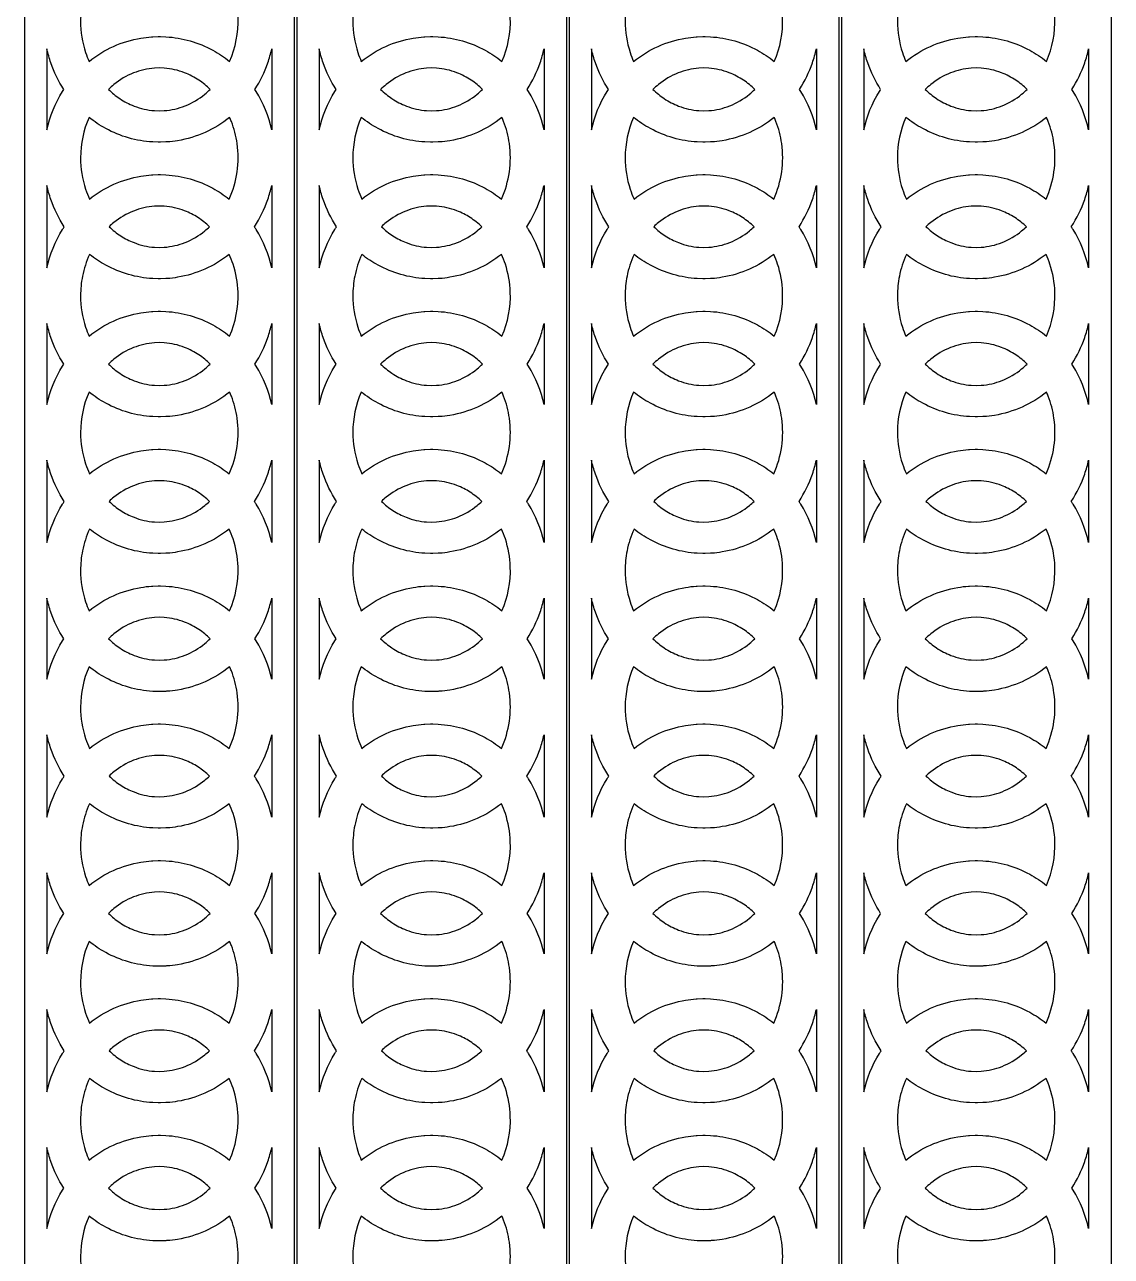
# Model space of a CAD drawing. Header units: millimetres. Extents: x -55 to 943, y -998 to 998.
# Drawn here: x -55 to 388, y 8 to 511 of the extents above; entities that cross this region are included whole.
import ezdxf

# ---------------------------------------------------------------- set-up
doc = ezdxf.new("R2010")
doc.units = ezdxf.units.MM
doc.layers.add('Default', color=70, linetype='Continuous')

msp = doc.modelspace()

# ---------------------------------------------------------------- linework, layer by layer
at = {"layer": 'Default'}
for points in [[(-55, -998), (55, -998), (55, 998), (-55, 998)], [(56, -998), (166, -998), (166, 998), (56, 998)], [(167, -998), (277, -998), (277, 998), (167, 998)], [(278, -998), (388, -998), (388, 998), (278, 998)]]:
    msp.add_lwpolyline(points, close=True, dxfattribs=at)
for points in [[(-32.2, 511.96, 0.079612), (-30.15, 499.12, 0.025236), (-28.76, 495.53, -0.128975), (-7.57, 505.04, -0.023724), (-3.27, 505.54, -0.008807), (-2.8, 505.57), (-0.57, 505.65, -0.017464), (0.37, 505.65), (2.61, 505.57, -0.11051), (21.72, 500.09, -0.045302), (28.57, 495.53, 0.112754), (31.98, 513.42, 0.070896), (29.96, 524.82, 0.028206), (28.38, 528.84, -0.127606), (7.37, 519.48, -0.023724), (3.08, 518.98, -0.008807), (2.61, 518.95), (0.37, 518.87, -0.017464), (-0.57, 518.87), (-2.8, 518.95, -0.11051), (-21.92, 524.44, -0.043797), (-28.57, 528.84, 0.05779), (-31.43, 519.95, 0.047676)], [(78.8, 511.96, 0.079612), (80.85, 499.12, 0.025236), (82.24, 495.53, -0.128975), (103.43, 505.04, -0.023724), (107.73, 505.54, -0.008807), (108.2, 505.57), (110.43, 505.65, -0.017464), (111.37, 505.65), (113.61, 505.57, -0.11051), (132.72, 500.09, -0.045302), (139.57, 495.53, 0.112754), (142.98, 513.42, 0.070896), (140.96, 524.82, 0.028206), (139.38, 528.84, -0.127606), (118.37, 519.48, -0.023724), (114.08, 518.98, -0.008807), (113.61, 518.95), (111.37, 518.87, -0.017464), (110.43, 518.87), (108.2, 518.95, -0.11051), (89.08, 524.44, -0.043797), (82.43, 528.84, 0.05779), (79.57, 519.95, 0.047676)], [(189.8, 511.96, 0.079612), (191.85, 499.12, 0.025236), (193.24, 495.53, -0.128975), (214.43, 505.04, -0.023724), (218.73, 505.54, -0.008807), (219.2, 505.57), (221.43, 505.65, -0.017464), (222.37, 505.65), (224.61, 505.57, -0.11051), (243.72, 500.09, -0.045302), (250.57, 495.53, 0.112754), (253.98, 513.42, 0.070896), (251.96, 524.82, 0.028206), (250.38, 528.84, -0.127606), (229.37, 519.48, -0.023724), (225.08, 518.98, -0.008807), (224.61, 518.95), (222.37, 518.87, -0.017464), (221.43, 518.87), (219.2, 518.95, -0.11051), (200.08, 524.44, -0.043797), (193.43, 528.84, 0.05779), (190.57, 519.95, 0.047676)], [(300.8, 511.96, 0.079612), (302.85, 499.12, 0.025236), (304.24, 495.53, -0.128975), (325.43, 505.04, -0.023724), (329.73, 505.54, -0.008807), (330.2, 505.57), (332.43, 505.65, -0.017464), (333.37, 505.65), (335.61, 505.57, -0.11051), (354.72, 500.09, -0.045302), (361.57, 495.53, 0.112754), (364.98, 513.42, 0.070896), (362.96, 524.82, 0.028206), (361.38, 528.84, -0.127606), (340.37, 519.48, -0.023724), (336.08, 518.98, -0.008807), (335.61, 518.95), (333.37, 518.87, -0.017464), (332.43, 518.87), (330.2, 518.95, -0.11051), (311.08, 524.44, -0.043797), (304.43, 528.84, 0.05779), (301.57, 519.95, 0.047676)], [(-39.05, 484.12, -0.059874), (-44.31, 494.9, -0.028181), (-45.93, 500.63), (-45.93, 467.61, -0.084306), (-39.57, 483.29, -0.00514)], [(38.86, 484.12, 0.059874), (44.12, 494.9, 0.028181), (45.74, 500.63), (45.74, 467.61, 0.084306), (39.38, 483.29, 0.00514)], [(71.95, 484.12, -0.059874), (66.69, 494.9, -0.028181), (65.07, 500.63), (65.07, 467.61, -0.084306), (71.43, 483.29, -0.00514)], [(149.86, 484.12, 0.059874), (155.12, 494.9, 0.028181), (156.74, 500.63), (156.74, 467.61, 0.084306), (150.38, 483.29, 0.00514)], [(182.95, 484.12, -0.059874), (177.69, 494.9, -0.028181), (176.07, 500.63), (176.07, 467.61, -0.084306), (182.43, 483.29, -0.00514)], [(260.86, 484.12, 0.059874), (266.12, 494.9, 0.028181), (267.74, 500.63), (267.74, 467.61, 0.084306), (261.38, 483.29, 0.00514)], [(293.95, 484.12, -0.059874), (288.69, 494.9, -0.028181), (287.07, 500.63), (287.07, 467.61, -0.084306), (293.43, 483.29, -0.00514)], [(371.86, 484.12, 0.059874), (377.12, 494.9, 0.028181), (378.74, 500.63), (378.74, 467.61, 0.084306), (372.38, 483.29, 0.00514)], [(18.43, 482.13, 0.021942), (20.68, 484.12, 0.046204), (16.05, 487.86, 0.05459), (10.19, 490.91, 0.074917), (1.92, 492.78), (-0.1, 492.85), (-2.12, 492.78, 0.076189), (-10.62, 490.82, 0.075402), (-18.62, 486.11, 0.021942), (-20.87, 484.12, 0.046204), (-16.25, 480.38, 0.05459), (-10.39, 477.33, 0.074917), (-2.12, 475.46), (-0.1, 475.39), (1.92, 475.46, 0.076189), (10.43, 477.42, 0.075402)], [(129.43, 482.13, 0.021942), (131.68, 484.12, 0.046204), (127.05, 487.86, 0.05459), (121.19, 490.91, 0.074917), (112.92, 492.78), (110.9, 492.85), (108.88, 492.78, 0.076189), (100.38, 490.82, 0.075402), (92.38, 486.11, 0.021942), (90.13, 484.12, 0.046204), (94.75, 480.38, 0.05459), (100.61, 477.33, 0.074917), (108.88, 475.46), (110.9, 475.39), (112.92, 475.46, 0.076189), (121.43, 477.42, 0.075402)], [(240.43, 482.13, 0.021942), (242.68, 484.12, 0.046204), (238.05, 487.86, 0.05459), (232.19, 490.91, 0.074917), (223.92, 492.78), (221.9, 492.85), (219.88, 492.78, 0.076189), (211.38, 490.82, 0.075402), (203.38, 486.11, 0.021942), (201.13, 484.12, 0.046204), (205.75, 480.38, 0.05459), (211.61, 477.33, 0.074917), (219.88, 475.46), (221.9, 475.39), (223.92, 475.46, 0.076189), (232.43, 477.42, 0.075402)], [(351.43, 482.13, 0.021942), (353.68, 484.12, 0.046204), (349.05, 487.86, 0.05459), (343.19, 490.91, 0.074917), (334.92, 492.78), (332.9, 492.85), (330.88, 492.78, 0.076189), (322.38, 490.82, 0.075402), (314.38, 486.11, 0.021942), (312.13, 484.12, 0.046204), (316.75, 480.38, 0.05459), (322.61, 477.33, 0.074917), (330.88, 475.46), (332.9, 475.39), (334.92, 475.46, 0.076189), (343.43, 477.42, 0.075402)], [(-32.2, 456.26, 0.079683), (-30.15, 443.42, 0.028206), (-28.57, 439.4, -0.127608), (-7.57, 448.75, -0.023722), (-3.27, 449.26, -0.008807), (-2.8, 449.28), (-0.57, 449.36, -0.017464), (0.37, 449.36), (2.61, 449.28, -0.11051), (21.72, 443.8, -0.043797), (28.38, 439.4, 0.142127), (31.61, 462.02, 0.058815), (29.26, 471.07, 0.011589), (28.57, 472.71, -0.128976), (7.37, 463.2, -0.023722), (3.08, 462.69, -0.008807), (2.61, 462.67), (0.37, 462.59, -0.017464), (-0.57, 462.59), (-2.8, 462.67, -0.11051), (-21.92, 468.15, -0.045302), (-28.76, 472.71, 0.10459), (-32.2, 456.27, 0.000069)], [(78.8, 456.26, 0.079683), (80.85, 443.42, 0.028206), (82.43, 439.4, -0.127608), (103.43, 448.75, -0.023722), (107.73, 449.26, -0.008807), (108.2, 449.28), (110.43, 449.36, -0.017464), (111.37, 449.36), (113.61, 449.28, -0.11051), (132.72, 443.8, -0.043797), (139.38, 439.4, 0.142127), (142.61, 462.02, 0.058815), (140.26, 471.07, 0.011589), (139.57, 472.71, -0.128976), (118.37, 463.2, -0.023722), (114.08, 462.69, -0.008807), (113.61, 462.67), (111.37, 462.59, -0.017464), (110.43, 462.59), (108.2, 462.67, -0.11051), (89.08, 468.15, -0.045302), (82.24, 472.71, 0.10459), (78.8, 456.27, 0.000069)], [(189.8, 456.26, 0.079683), (191.85, 443.42, 0.028206), (193.43, 439.4, -0.127608), (214.43, 448.75, -0.023722), (218.73, 449.26, -0.008807), (219.2, 449.28), (221.43, 449.36, -0.017464), (222.37, 449.36), (224.61, 449.28, -0.11051), (243.72, 443.8, -0.043797), (250.38, 439.4, 0.142127), (253.61, 462.02, 0.058815), (251.26, 471.07, 0.011589), (250.57, 472.71, -0.128976), (229.37, 463.2, -0.023722), (225.08, 462.69, -0.008807), (224.61, 462.67), (222.37, 462.59, -0.017464), (221.43, 462.59), (219.2, 462.67, -0.11051), (200.08, 468.15, -0.045302), (193.24, 472.71, 0.10459), (189.8, 456.27, 0.000069)], [(300.8, 456.26, 0.079683), (302.85, 443.42, 0.028206), (304.43, 439.4, -0.127608), (325.43, 448.75, -0.023722), (329.73, 449.26, -0.008807), (330.2, 449.28), (332.43, 449.36, -0.017464), (333.37, 449.36), (335.61, 449.28, -0.11051), (354.72, 443.8, -0.043797), (361.38, 439.4, 0.142127), (364.61, 462.02, 0.058815), (362.26, 471.07, 0.011589), (361.57, 472.71, -0.128976), (340.37, 463.2, -0.023722), (336.08, 462.69, -0.008807), (335.61, 462.67), (333.37, 462.59, -0.017464), (332.43, 462.59), (330.2, 462.67, -0.11051), (311.08, 468.15, -0.045302), (304.24, 472.71, 0.10459), (300.8, 456.27, 0.000069)], [(-38.86, 428.12, -0.062037), (-44.33, 439.27, -0.027789), (-45.93, 444.92), (-45.93, 411.33, -0.084392), (-39.57, 427.02, -0.006852)], [(38.67, 428.12, 0.062037), (44.14, 439.27, 0.027789), (45.74, 444.92), (45.74, 411.33, 0.084392), (39.37, 427.02, 0.006852)], [(72.14, 428.12, -0.062037), (66.67, 439.27, -0.027789), (65.07, 444.92), (65.07, 411.33, -0.084392), (71.43, 427.02, -0.006852)], [(149.67, 428.12, 0.062037), (155.14, 439.27, 0.027789), (156.74, 444.92), (156.74, 411.33, 0.084392), (150.37, 427.02, 0.006852)], [(183.14, 428.12, -0.062037), (177.67, 439.27, -0.027789), (176.07, 444.92), (176.07, 411.33, -0.084392), (182.43, 427.02, -0.006852)], [(260.67, 428.12, 0.062037), (266.14, 439.27, 0.027789), (267.74, 444.92), (267.74, 411.33, 0.084392), (261.37, 427.02, 0.006852)], [(294.14, 428.12, -0.062037), (288.67, 439.27, -0.027789), (287.07, 444.92), (287.07, 411.33, -0.084392), (293.43, 427.02, -0.006852)], [(371.67, 428.12, 0.062037), (377.14, 439.27, 0.027789), (378.74, 444.92), (378.74, 411.33, 0.084392), (372.37, 427.02, 0.006852)], [(18.43, 426.42, 0.018833), (20.38, 428.12, 0.047178), (15.65, 431.84, 0.050474), (10.22, 434.62, 0.07513), (1.92, 436.49), (-0.1, 436.56), (-2.12, 436.49, 0.076136), (-10.61, 434.53, 0.075458), (-18.62, 429.82, 0.018833), (-20.57, 428.12, 0.047178), (-15.84, 424.41, 0.050474), (-10.41, 421.63, 0.07513), (-2.12, 419.75), (-0.1, 419.68), (1.92, 419.75, 0.076136), (10.42, 421.71, 0.075458)], [(129.43, 426.42, 0.018833), (131.38, 428.12, 0.047178), (126.65, 431.84, 0.050474), (121.22, 434.62, 0.07513), (112.92, 436.49), (110.9, 436.56), (108.88, 436.49, 0.076136), (100.39, 434.53, 0.075458), (92.38, 429.82, 0.018833), (90.43, 428.12, 0.047178), (95.16, 424.41, 0.050474), (100.59, 421.63, 0.07513), (108.88, 419.75), (110.9, 419.68), (112.92, 419.75, 0.076136), (121.42, 421.71, 0.075458)], [(240.43, 426.42, 0.018833), (242.38, 428.12, 0.047178), (237.65, 431.84, 0.050474), (232.22, 434.62, 0.07513), (223.92, 436.49), (221.9, 436.56), (219.88, 436.49, 0.076136), (211.39, 434.53, 0.075458), (203.38, 429.82, 0.018833), (201.43, 428.12, 0.047178), (206.16, 424.41, 0.050474), (211.59, 421.63, 0.07513), (219.88, 419.75), (221.9, 419.68), (223.92, 419.75, 0.076136), (232.42, 421.71, 0.075458)], [(351.43, 426.42, 0.018833), (353.38, 428.12, 0.047178), (348.65, 431.84, 0.050474), (343.22, 434.62, 0.07513), (334.92, 436.49), (332.9, 436.56), (330.88, 436.49, 0.076136), (322.39, 434.53, 0.075458), (314.38, 429.82, 0.018833), (312.43, 428.12, 0.047178), (317.16, 424.41, 0.050474), (322.59, 421.63, 0.07513), (330.88, 419.75), (332.9, 419.68), (334.92, 419.75, 0.076136), (343.42, 421.71, 0.075458)], [(-32.2, 399.98, 0.079612), (-30.15, 387.13, 0.025236), (-28.76, 383.54, -0.128975), (-7.57, 393.05, -0.023724), (-3.27, 393.55, -0.008807), (-2.8, 393.58), (-0.57, 393.66, -0.017464), (0.37, 393.66), (2.61, 393.58, -0.11051), (21.72, 388.1, -0.045302), (28.57, 383.54, 0.112754), (31.98, 401.44, 0.070896), (29.96, 412.83, 0.028206), (28.38, 416.85, -0.127606), (7.37, 407.5, -0.023724), (3.08, 406.99, -0.008807), (2.61, 406.96), (0.37, 406.89, -0.017464), (-0.57, 406.89), (-2.8, 406.96, -0.11051), (-21.92, 412.45, -0.043797), (-28.57, 416.85, 0.05779), (-31.43, 407.96, 0.047676)], [(78.8, 399.98, 0.079612), (80.85, 387.13, 0.025236), (82.24, 383.54, -0.128975), (103.43, 393.05, -0.023724), (107.73, 393.55, -0.008807), (108.2, 393.58), (110.43, 393.66, -0.017464), (111.37, 393.66), (113.61, 393.58, -0.11051), (132.72, 388.1, -0.045302), (139.57, 383.54, 0.112754), (142.98, 401.44, 0.070896), (140.96, 412.83, 0.028206), (139.38, 416.85, -0.127606), (118.37, 407.5, -0.023724), (114.08, 406.99, -0.008807), (113.61, 406.96), (111.37, 406.89, -0.017464), (110.43, 406.89), (108.2, 406.96, -0.11051), (89.08, 412.45, -0.043797), (82.43, 416.85, 0.05779), (79.57, 407.96, 0.047676)], [(189.8, 399.98, 0.079612), (191.85, 387.13, 0.025236), (193.24, 383.54, -0.128975), (214.43, 393.05, -0.023724), (218.73, 393.55, -0.008807), (219.2, 393.58), (221.43, 393.66, -0.017464), (222.37, 393.66), (224.61, 393.58, -0.11051), (243.72, 388.1, -0.045302), (250.57, 383.54, 0.112754), (253.98, 401.44, 0.070896), (251.96, 412.83, 0.028206), (250.38, 416.85, -0.127606), (229.37, 407.5, -0.023724), (225.08, 406.99, -0.008807), (224.61, 406.96), (222.37, 406.89, -0.017464), (221.43, 406.89), (219.2, 406.96, -0.11051), (200.08, 412.45, -0.043797), (193.43, 416.85, 0.05779), (190.57, 407.96, 0.047676)], [(300.8, 399.98, 0.079612), (302.85, 387.13, 0.025236), (304.24, 383.54, -0.128975), (325.43, 393.05, -0.023724), (329.73, 393.55, -0.008807), (330.2, 393.58), (332.43, 393.66, -0.017464), (333.37, 393.66), (335.61, 393.58, -0.11051), (354.72, 388.1, -0.045302), (361.57, 383.54, 0.112754), (364.98, 401.44, 0.070896), (362.96, 412.83, 0.028206), (361.38, 416.85, -0.127606), (340.37, 407.5, -0.023724), (336.08, 406.99, -0.008807), (335.61, 406.96), (333.37, 406.89, -0.017464), (332.43, 406.89), (330.2, 406.96, -0.11051), (311.08, 412.45, -0.043797), (304.43, 416.85, 0.05779), (301.57, 407.96, 0.047676)], [(-39.05, 372.13, -0.059874), (-44.31, 382.91, -0.028181), (-45.93, 388.64), (-45.93, 355.62, -0.084306), (-39.57, 371.3, -0.00514)], [(38.86, 372.13, 0.059874), (44.12, 382.91, 0.028181), (45.74, 388.64), (45.74, 355.62, 0.084306), (39.38, 371.3, 0.00514)], [(71.95, 372.13, -0.059874), (66.69, 382.91, -0.028181), (65.07, 388.64), (65.07, 355.62, -0.084306), (71.43, 371.3, -0.00514)], [(149.86, 372.13, 0.059874), (155.12, 382.91, 0.028181), (156.74, 388.64), (156.74, 355.62, 0.084306), (150.38, 371.3, 0.00514)], [(182.95, 372.13, -0.059874), (177.69, 382.91, -0.028181), (176.07, 388.64), (176.07, 355.62, -0.084306), (182.43, 371.3, -0.00514)], [(260.86, 372.13, 0.059874), (266.12, 382.91, 0.028181), (267.74, 388.64), (267.74, 355.62, 0.084306), (261.38, 371.3, 0.00514)], [(293.95, 372.13, -0.059874), (288.69, 382.91, -0.028181), (287.07, 388.64), (287.07, 355.62, -0.084306), (293.43, 371.3, -0.00514)], [(371.86, 372.13, 0.059874), (377.12, 382.91, 0.028181), (378.74, 388.64), (378.74, 355.62, 0.084306), (372.38, 371.3, 0.00514)], [(18.43, 370.14, 0.021942), (20.68, 372.13, 0.046204), (16.05, 375.87, 0.05459), (10.19, 378.92, 0.074917), (1.92, 380.79), (-0.1, 380.86), (-2.12, 380.79, 0.076189), (-10.62, 378.83, 0.075402), (-18.62, 374.12, 0.021942), (-20.87, 372.13, 0.046204), (-16.25, 368.39, 0.05459), (-10.39, 365.34, 0.074917), (-2.12, 363.47), (-0.1, 363.4), (1.92, 363.47, 0.076189), (10.43, 365.43, 0.075402)], [(129.43, 370.14, 0.021942), (131.68, 372.13, 0.046204), (127.05, 375.87, 0.05459), (121.19, 378.92, 0.074917), (112.92, 380.79), (110.9, 380.86), (108.88, 380.79, 0.076189), (100.38, 378.83, 0.075402), (92.38, 374.12, 0.021942), (90.13, 372.13, 0.046204), (94.75, 368.39, 0.05459), (100.61, 365.34, 0.074917), (108.88, 363.47), (110.9, 363.4), (112.92, 363.47, 0.076189), (121.43, 365.43, 0.075402)], [(240.43, 370.14, 0.021942), (242.68, 372.13, 0.046204), (238.05, 375.87, 0.05459), (232.19, 378.92, 0.074917), (223.92, 380.79), (221.9, 380.86), (219.88, 380.79, 0.076189), (211.38, 378.83, 0.075402), (203.38, 374.12, 0.021942), (201.13, 372.13, 0.046204), (205.75, 368.39, 0.05459), (211.61, 365.34, 0.074917), (219.88, 363.47), (221.9, 363.4), (223.92, 363.47, 0.076189), (232.43, 365.43, 0.075402)], [(351.43, 370.14, 0.021942), (353.68, 372.13, 0.046204), (349.05, 375.87, 0.05459), (343.19, 378.92, 0.074917), (334.92, 380.79), (332.9, 380.86), (330.88, 380.79, 0.076189), (322.38, 378.83, 0.075402), (314.38, 374.12, 0.021942), (312.13, 372.13, 0.046204), (316.75, 368.39, 0.05459), (322.61, 365.34, 0.074917), (330.88, 363.47), (332.9, 363.4), (334.92, 363.47, 0.076189), (343.43, 365.43, 0.075402)], [(-32.2, 344.27, 0.079683), (-30.15, 331.43, 0.028206), (-28.57, 327.41, -0.127608), (-7.57, 336.76, -0.023722), (-3.27, 337.27, -0.008807), (-2.8, 337.29), (-0.57, 337.37, -0.017464), (0.37, 337.37), (2.61, 337.29, -0.11051), (21.72, 331.81, -0.043797), (28.38, 327.41, 0.142127), (31.61, 350.03, 0.058815), (29.26, 359.08, 0.011589), (28.57, 360.72, -0.128976), (7.37, 351.21, -0.023722), (3.08, 350.7, -0.008807), (2.61, 350.68), (0.37, 350.6, -0.017464), (-0.57, 350.6), (-2.8, 350.68, -0.11051), (-21.92, 356.16, -0.045302), (-28.76, 360.72, 0.10459), (-32.2, 344.28, 0.000069)], [(78.8, 344.27, 0.079683), (80.85, 331.43, 0.028206), (82.43, 327.41, -0.127608), (103.43, 336.76, -0.023722), (107.73, 337.27, -0.008807), (108.2, 337.29), (110.43, 337.37, -0.017464), (111.37, 337.37), (113.61, 337.29, -0.11051), (132.72, 331.81, -0.043797), (139.38, 327.41, 0.142127), (142.61, 350.03, 0.058815), (140.26, 359.08, 0.011589), (139.57, 360.72, -0.128976), (118.37, 351.21, -0.023722), (114.08, 350.7, -0.008807), (113.61, 350.68), (111.37, 350.6, -0.017464), (110.43, 350.6), (108.2, 350.68, -0.11051), (89.08, 356.16, -0.045302), (82.24, 360.72, 0.10459), (78.8, 344.28, 0.000069)], [(189.8, 344.27, 0.079683), (191.85, 331.43, 0.028206), (193.43, 327.41, -0.127608), (214.43, 336.76, -0.023722), (218.73, 337.27, -0.008807), (219.2, 337.29), (221.43, 337.37, -0.017464), (222.37, 337.37), (224.61, 337.29, -0.11051), (243.72, 331.81, -0.043797), (250.38, 327.41, 0.142127), (253.61, 350.03, 0.058815), (251.26, 359.08, 0.011589), (250.57, 360.72, -0.128976), (229.37, 351.21, -0.023722), (225.08, 350.7, -0.008807), (224.61, 350.68), (222.37, 350.6, -0.017464), (221.43, 350.6), (219.2, 350.68, -0.11051), (200.08, 356.16, -0.045302), (193.24, 360.72, 0.10459), (189.8, 344.28, 0.000069)], [(300.8, 344.27, 0.079683), (302.85, 331.43, 0.028206), (304.43, 327.41, -0.127608), (325.43, 336.76, -0.023722), (329.73, 337.27, -0.008807), (330.2, 337.29), (332.43, 337.37, -0.017464), (333.37, 337.37), (335.61, 337.29, -0.11051), (354.72, 331.81, -0.043797), (361.38, 327.41, 0.142127), (364.61, 350.03, 0.058815), (362.26, 359.08, 0.011589), (361.57, 360.72, -0.128976), (340.37, 351.21, -0.023722), (336.08, 350.7, -0.008807), (335.61, 350.68), (333.37, 350.6, -0.017464), (332.43, 350.6), (330.2, 350.68, -0.11051), (311.08, 356.16, -0.045302), (304.24, 360.72, 0.10459), (300.8, 344.28, 0.000069)], [(-38.86, 316.13, -0.062037), (-44.33, 327.29, -0.027789), (-45.93, 332.93), (-45.93, 299.34, -0.084392), (-39.57, 315.03, -0.006852)], [(38.67, 316.13, 0.062037), (44.14, 327.29, 0.027789), (45.74, 332.93), (45.74, 299.34, 0.084392), (39.37, 315.03, 0.006852)], [(72.14, 316.13, -0.062037), (66.67, 327.29, -0.027789), (65.07, 332.93), (65.07, 299.34, -0.084392), (71.43, 315.03, -0.006852)], [(149.67, 316.13, 0.062037), (155.14, 327.29, 0.027789), (156.74, 332.93), (156.74, 299.34, 0.084392), (150.37, 315.03, 0.006852)], [(183.14, 316.13, -0.062037), (177.67, 327.29, -0.027789), (176.07, 332.93), (176.07, 299.34, -0.084392), (182.43, 315.03, -0.006852)], [(260.67, 316.13, 0.062037), (266.14, 327.29, 0.027789), (267.74, 332.93), (267.74, 299.34, 0.084392), (261.37, 315.03, 0.006852)], [(294.14, 316.13, -0.062037), (288.67, 327.29, -0.027789), (287.07, 332.93), (287.07, 299.34, -0.084392), (293.43, 315.03, -0.006852)], [(371.67, 316.13, 0.062037), (377.14, 327.29, 0.027789), (378.74, 332.93), (378.74, 299.34, 0.084392), (372.37, 315.03, 0.006852)], [(-18.62, 317.84, 0.018833), (-20.57, 316.13, 0.047178), (-15.84, 312.42, 0.050474), (-10.41, 309.64, 0.07513), (-2.12, 307.77), (-0.1, 307.69), (1.92, 307.77, 0.076136), (10.42, 309.73, 0.075458), (18.43, 314.43, 0.018833), (20.38, 316.13, 0.047178), (15.65, 319.85, 0.050474), (10.22, 322.63, 0.07513), (1.92, 324.5), (-0.1, 324.57), (-2.12, 324.5, 0.076136), (-10.61, 322.54, 0.075458)], [(92.38, 317.84, 0.018833), (90.43, 316.13, 0.047178), (95.16, 312.42, 0.050474), (100.59, 309.64, 0.07513), (108.88, 307.77), (110.9, 307.69), (112.92, 307.77, 0.076136), (121.42, 309.73, 0.075458), (129.43, 314.43, 0.018833), (131.38, 316.13, 0.047178), (126.65, 319.85, 0.050474), (121.22, 322.63, 0.07513), (112.92, 324.5), (110.9, 324.57), (108.88, 324.5, 0.076136), (100.39, 322.54, 0.075458)], [(203.38, 317.84, 0.018833), (201.43, 316.13, 0.047178), (206.16, 312.42, 0.050474), (211.59, 309.64, 0.07513), (219.88, 307.77), (221.9, 307.69), (223.92, 307.77, 0.076136), (232.42, 309.73, 0.075458), (240.43, 314.43, 0.018833), (242.38, 316.13, 0.047178), (237.65, 319.85, 0.050474), (232.22, 322.63, 0.07513), (223.92, 324.5), (221.9, 324.57), (219.88, 324.5, 0.076136), (211.39, 322.54, 0.075458)], [(314.38, 317.84, 0.018833), (312.43, 316.13, 0.047178), (317.16, 312.42, 0.050474), (322.59, 309.64, 0.07513), (330.88, 307.77), (332.9, 307.69), (334.92, 307.77, 0.076136), (343.42, 309.73, 0.075458), (351.43, 314.43, 0.018833), (353.38, 316.13, 0.047178), (348.65, 319.85, 0.050474), (343.22, 322.63, 0.07513), (334.92, 324.5), (332.9, 324.57), (330.88, 324.5, 0.076136), (322.39, 322.54, 0.075458)], [(-32.2, 287.99, 0.079612), (-30.15, 275.14, 0.025236), (-28.76, 271.55, -0.128975), (-7.57, 281.06, -0.023724), (-3.27, 281.57, -0.008807), (-2.8, 281.59), (-0.57, 281.67, -0.017464), (0.37, 281.67), (2.61, 281.59, -0.11051), (21.72, 276.11, -0.045302), (28.57, 271.55, 0.112754), (31.98, 289.45, 0.070896), (29.96, 300.84, 0.028206), (28.38, 304.86, -0.127606), (7.37, 295.51, -0.023724), (3.08, 295, -0.008807), (2.61, 294.98), (0.37, 294.9, -0.017464), (-0.57, 294.9), (-2.8, 294.98, -0.11051), (-21.92, 300.46, -0.043797), (-28.57, 304.86, 0.05779), (-31.43, 295.97, 0.047676)], [(78.8, 287.99, 0.079612), (80.85, 275.14, 0.025236), (82.24, 271.55, -0.128975), (103.43, 281.06, -0.023724), (107.73, 281.57, -0.008807), (108.2, 281.59), (110.43, 281.67, -0.017464), (111.37, 281.67), (113.61, 281.59, -0.11051), (132.72, 276.11, -0.045302), (139.57, 271.55, 0.112754), (142.98, 289.45, 0.070896), (140.96, 300.84, 0.028206), (139.38, 304.86, -0.127606), (118.37, 295.51, -0.023724), (114.08, 295, -0.008807), (113.61, 294.98), (111.37, 294.9, -0.017464), (110.43, 294.9), (108.2, 294.98, -0.11051), (89.08, 300.46, -0.043797), (82.43, 304.86, 0.05779), (79.57, 295.97, 0.047676)], [(189.8, 287.99, 0.079612), (191.85, 275.14, 0.025236), (193.24, 271.55, -0.128975), (214.43, 281.06, -0.023724), (218.73, 281.57, -0.008807), (219.2, 281.59), (221.43, 281.67, -0.017464), (222.37, 281.67), (224.61, 281.59, -0.11051), (243.72, 276.11, -0.045302), (250.57, 271.55, 0.112754), (253.98, 289.45, 0.070896), (251.96, 300.84, 0.028206), (250.38, 304.86, -0.127606), (229.37, 295.51, -0.023724), (225.08, 295, -0.008807), (224.61, 294.98), (222.37, 294.9, -0.017464), (221.43, 294.9), (219.2, 294.98, -0.11051), (200.08, 300.46, -0.043797), (193.43, 304.86, 0.05779), (190.57, 295.97, 0.047676)], [(300.8, 287.99, 0.079612), (302.85, 275.14, 0.025236), (304.24, 271.55, -0.128975), (325.43, 281.06, -0.023724), (329.73, 281.57, -0.008807), (330.2, 281.59), (332.43, 281.67, -0.017464), (333.37, 281.67), (335.61, 281.59, -0.11051), (354.72, 276.11, -0.045302), (361.57, 271.55, 0.112754), (364.98, 289.45, 0.070896), (362.96, 300.84, 0.028206), (361.38, 304.86, -0.127606), (340.37, 295.51, -0.023724), (336.08, 295, -0.008807), (335.61, 294.98), (333.37, 294.9, -0.017464), (332.43, 294.9), (330.2, 294.98, -0.11051), (311.08, 300.46, -0.043797), (304.43, 304.86, 0.05779), (301.57, 295.97, 0.047676)], [(-39.05, 260.14, -0.059874), (-44.31, 270.92, -0.028181), (-45.93, 276.65), (-45.93, 243.63, -0.084306), (-39.57, 259.31, -0.00514)], [(38.86, 260.14, 0.059874), (44.12, 270.92, 0.028181), (45.74, 276.65), (45.74, 243.63, 0.084306), (39.38, 259.31, 0.00514)], [(71.95, 260.14, -0.059874), (66.69, 270.92, -0.028181), (65.07, 276.65), (65.07, 243.63, -0.084306), (71.43, 259.31, -0.00514)], [(149.86, 260.14, 0.059874), (155.12, 270.92, 0.028181), (156.74, 276.65), (156.74, 243.63, 0.084306), (150.38, 259.31, 0.00514)], [(182.95, 260.14, -0.059874), (177.69, 270.92, -0.028181), (176.07, 276.65), (176.07, 243.63, -0.084306), (182.43, 259.31, -0.00514)], [(260.86, 260.14, 0.059874), (266.12, 270.92, 0.028181), (267.74, 276.65), (267.74, 243.63, 0.084306), (261.38, 259.31, 0.00514)], [(293.95, 260.14, -0.059874), (288.69, 270.92, -0.028181), (287.07, 276.65), (287.07, 243.63, -0.084306), (293.43, 259.31, -0.00514)], [(371.86, 260.14, 0.059874), (377.12, 270.92, 0.028181), (378.74, 276.65), (378.74, 243.63, 0.084306), (372.38, 259.31, 0.00514)], [(18.43, 258.15, 0.021942), (20.68, 260.14, 0.046204), (16.05, 263.88, 0.05459), (10.19, 266.93, 0.074917), (1.92, 268.8), (-0.1, 268.87), (-2.12, 268.8, 0.076189), (-10.62, 266.84, 0.075402), (-18.62, 262.13, 0.021942), (-20.87, 260.14, 0.046204), (-16.25, 256.4, 0.05459), (-10.39, 253.35, 0.074917), (-2.12, 251.48), (-0.1, 251.41), (1.92, 251.48, 0.076189), (10.43, 253.44, 0.075402)], [(129.43, 258.15, 0.021942), (131.68, 260.14, 0.046204), (127.05, 263.88, 0.05459), (121.19, 266.93, 0.074917), (112.92, 268.8), (110.9, 268.87), (108.88, 268.8, 0.076189), (100.38, 266.84, 0.075402), (92.38, 262.13, 0.021942), (90.13, 260.14, 0.046204), (94.75, 256.4, 0.05459), (100.61, 253.35, 0.074917), (108.88, 251.48), (110.9, 251.41), (112.92, 251.48, 0.076189), (121.43, 253.44, 0.075402)], [(240.43, 258.15, 0.021942), (242.68, 260.14, 0.046204), (238.05, 263.88, 0.05459), (232.19, 266.93, 0.074917), (223.92, 268.8), (221.9, 268.87), (219.88, 268.8, 0.076189), (211.38, 266.84, 0.075402), (203.38, 262.13, 0.021942), (201.13, 260.14, 0.046204), (205.75, 256.4, 0.05459), (211.61, 253.35, 0.074917), (219.88, 251.48), (221.9, 251.41), (223.92, 251.48, 0.076189), (232.43, 253.44, 0.075402)], [(351.43, 258.15, 0.021942), (353.68, 260.14, 0.046204), (349.05, 263.88, 0.05459), (343.19, 266.93, 0.074917), (334.92, 268.8), (332.9, 268.87), (330.88, 268.8, 0.076189), (322.38, 266.84, 0.075402), (314.38, 262.13, 0.021942), (312.13, 260.14, 0.046204), (316.75, 256.4, 0.05459), (322.61, 253.35, 0.074917), (330.88, 251.48), (332.9, 251.41), (334.92, 251.48, 0.076189), (343.43, 253.44, 0.075402)], [(-32.2, 232.28, 0.079683), (-30.15, 219.44, 0.028206), (-28.57, 215.42, -0.127608), (-7.57, 224.77, -0.023722), (-3.27, 225.28, -0.008807), (-2.8, 225.31), (-0.57, 225.38, -0.017464), (0.37, 225.38), (2.61, 225.31, -0.11051), (21.72, 219.82, -0.043797), (28.38, 215.42, 0.142127), (31.61, 238.04, 0.058815), (29.26, 247.09, 0.011589), (28.57, 248.73, -0.128976), (7.37, 239.22, -0.023722), (3.08, 238.72, -0.008807), (2.61, 238.69), (0.37, 238.61, -0.017464), (-0.57, 238.61), (-2.8, 238.69, -0.11051), (-21.92, 244.17, -0.045302), (-28.76, 248.73, 0.10459), (-32.2, 232.29, 0.000069)], [(78.8, 232.28, 0.079683), (80.85, 219.44, 0.028206), (82.43, 215.42, -0.127608), (103.43, 224.77, -0.023722), (107.73, 225.28, -0.008807), (108.2, 225.31), (110.43, 225.38, -0.017464), (111.37, 225.38), (113.61, 225.31, -0.11051), (132.72, 219.82, -0.043797), (139.38, 215.42, 0.142127), (142.61, 238.04, 0.058815), (140.26, 247.09, 0.011589), (139.57, 248.73, -0.128976), (118.37, 239.22, -0.023722), (114.08, 238.72, -0.008807), (113.61, 238.69), (111.37, 238.61, -0.017464), (110.43, 238.61), (108.2, 238.69, -0.11051), (89.08, 244.17, -0.045302), (82.24, 248.73, 0.10459), (78.8, 232.29, 0.000069)], [(189.8, 232.28, 0.079683), (191.85, 219.44, 0.028206), (193.43, 215.42, -0.127608), (214.43, 224.77, -0.023722), (218.73, 225.28, -0.008807), (219.2, 225.31), (221.43, 225.38, -0.017464), (222.37, 225.38), (224.61, 225.31, -0.11051), (243.72, 219.82, -0.043797), (250.38, 215.42, 0.142127), (253.61, 238.04, 0.058815), (251.26, 247.09, 0.011589), (250.57, 248.73, -0.128976), (229.37, 239.22, -0.023722), (225.08, 238.72, -0.008807), (224.61, 238.69), (222.37, 238.61, -0.017464), (221.43, 238.61), (219.2, 238.69, -0.11051), (200.08, 244.17, -0.045302), (193.24, 248.73, 0.10459), (189.8, 232.29, 0.000069)], [(300.8, 232.28, 0.079683), (302.85, 219.44, 0.028206), (304.43, 215.42, -0.127608), (325.43, 224.77, -0.023722), (329.73, 225.28, -0.008807), (330.2, 225.31), (332.43, 225.38, -0.017464), (333.37, 225.38), (335.61, 225.31, -0.11051), (354.72, 219.82, -0.043797), (361.38, 215.42, 0.142127), (364.61, 238.04, 0.058815), (362.26, 247.09, 0.011589), (361.57, 248.73, -0.128976), (340.37, 239.22, -0.023722), (336.08, 238.72, -0.008807), (335.61, 238.69), (333.37, 238.61, -0.017464), (332.43, 238.61), (330.2, 238.69, -0.11051), (311.08, 244.17, -0.045302), (304.24, 248.73, 0.10459), (300.8, 232.29, 0.000069)], [(-38.86, 204.15, -0.062037), (-44.33, 215.3, -0.027789), (-45.93, 220.94), (-45.93, 187.35, -0.084392), (-39.57, 203.04, -0.006852)], [(38.67, 204.15, 0.062037), (44.14, 215.3, 0.027789), (45.74, 220.94), (45.74, 187.35, 0.084392), (39.37, 203.04, 0.006852)], [(72.14, 204.15, -0.062037), (66.67, 215.3, -0.027789), (65.07, 220.94), (65.07, 187.35, -0.084392), (71.43, 203.04, -0.006852)], [(149.67, 204.15, 0.062037), (155.14, 215.3, 0.027789), (156.74, 220.94), (156.74, 187.35, 0.084392), (150.37, 203.04, 0.006852)], [(183.14, 204.15, -0.062037), (177.67, 215.3, -0.027789), (176.07, 220.94), (176.07, 187.35, -0.084392), (182.43, 203.04, -0.006852)], [(260.67, 204.15, 0.062037), (266.14, 215.3, 0.027789), (267.74, 220.94), (267.74, 187.35, 0.084392), (261.37, 203.04, 0.006852)], [(294.14, 204.15, -0.062037), (288.67, 215.3, -0.027789), (287.07, 220.94), (287.07, 187.35, -0.084392), (293.43, 203.04, -0.006852)], [(371.67, 204.15, 0.062037), (377.14, 215.3, 0.027789), (378.74, 220.94), (378.74, 187.35, 0.084392), (372.37, 203.04, 0.006852)], [(18.43, 202.45, 0.018833), (20.38, 204.15, 0.047178), (15.65, 207.86, 0.050474), (10.22, 210.64, 0.07513), (1.92, 212.52), (-0.1, 212.59), (-2.12, 212.52, 0.076136), (-10.61, 210.56, 0.075458), (-18.62, 205.85, 0.018833), (-20.57, 204.15, 0.047178), (-15.84, 200.43, 0.050474), (-10.41, 197.65, 0.07513), (-2.12, 195.78), (-0.1, 195.71), (1.92, 195.78, 0.076136), (10.42, 197.74, 0.075458)], [(129.43, 202.45, 0.018833), (131.38, 204.15, 0.047178), (126.65, 207.86, 0.050474), (121.22, 210.64, 0.07513), (112.92, 212.52), (110.9, 212.59), (108.88, 212.52, 0.076136), (100.39, 210.56, 0.075458), (92.38, 205.85, 0.018833), (90.43, 204.15, 0.047178), (95.16, 200.43, 0.050474), (100.59, 197.65, 0.07513), (108.88, 195.78), (110.9, 195.71), (112.92, 195.78, 0.076136), (121.42, 197.74, 0.075458)], [(240.43, 202.45, 0.018833), (242.38, 204.15, 0.047178), (237.65, 207.86, 0.050474), (232.22, 210.64, 0.07513), (223.92, 212.52), (221.9, 212.59), (219.88, 212.52, 0.076136), (211.39, 210.56, 0.075458), (203.38, 205.85, 0.018833), (201.43, 204.15, 0.047178), (206.16, 200.43, 0.050474), (211.59, 197.65, 0.07513), (219.88, 195.78), (221.9, 195.71), (223.92, 195.78, 0.076136), (232.42, 197.74, 0.075458)], [(351.43, 202.45, 0.018833), (353.38, 204.15, 0.047178), (348.65, 207.86, 0.050474), (343.22, 210.64, 0.07513), (334.92, 212.52), (332.9, 212.59), (330.88, 212.52, 0.076136), (322.39, 210.56, 0.075458), (314.38, 205.85, 0.018833), (312.43, 204.15, 0.047178), (317.16, 200.43, 0.050474), (322.59, 197.65, 0.07513), (330.88, 195.78), (332.9, 195.71), (334.92, 195.78, 0.076136), (343.42, 197.74, 0.075458)], [(-32.2, 176, 0.079612), (-30.15, 163.16, 0.025236), (-28.76, 159.56, -0.128975), (-7.57, 169.07, -0.023724), (-3.27, 169.58, -0.008807), (-2.8, 169.6), (-0.57, 169.68, -0.017464), (0.37, 169.68), (2.61, 169.6, -0.11051), (21.72, 164.12, -0.045302), (28.57, 159.56, 0.112754), (31.98, 177.46, 0.070896), (29.96, 188.85, 0.028206), (28.38, 192.87, -0.127606), (7.37, 183.52, -0.023724), (3.08, 183.01, -0.008807), (2.61, 182.99), (0.37, 182.91, -0.017464), (-0.57, 182.91), (-2.8, 182.99, -0.11051), (-21.92, 188.47, -0.043797), (-28.57, 192.87, 0.05779), (-31.43, 183.98, 0.047676)], [(78.8, 176, 0.079612), (80.85, 163.16, 0.025236), (82.24, 159.56, -0.128975), (103.43, 169.07, -0.023724), (107.73, 169.58, -0.008807), (108.2, 169.6), (110.43, 169.68, -0.017464), (111.37, 169.68), (113.61, 169.6, -0.11051), (132.72, 164.12, -0.045302), (139.57, 159.56, 0.112754), (142.98, 177.46, 0.070896), (140.96, 188.85, 0.028206), (139.38, 192.87, -0.127606), (118.37, 183.52, -0.023724), (114.08, 183.01, -0.008807), (113.61, 182.99), (111.37, 182.91, -0.017464), (110.43, 182.91), (108.2, 182.99, -0.11051), (89.08, 188.47, -0.043797), (82.43, 192.87, 0.05779), (79.57, 183.98, 0.047676)], [(189.8, 176, 0.079612), (191.85, 163.16, 0.025236), (193.24, 159.56, -0.128975), (214.43, 169.07, -0.023724), (218.73, 169.58, -0.008807), (219.2, 169.6), (221.43, 169.68, -0.017464), (222.37, 169.68), (224.61, 169.6, -0.11051), (243.72, 164.12, -0.045302), (250.57, 159.56, 0.112754), (253.98, 177.46, 0.070896), (251.96, 188.85, 0.028206), (250.38, 192.87, -0.127606), (229.37, 183.52, -0.023724), (225.08, 183.01, -0.008807), (224.61, 182.99), (222.37, 182.91, -0.017464), (221.43, 182.91), (219.2, 182.99, -0.11051), (200.08, 188.47, -0.043797), (193.43, 192.87, 0.05779), (190.57, 183.98, 0.047676)], [(300.8, 176, 0.079612), (302.85, 163.16, 0.025236), (304.24, 159.56, -0.128975), (325.43, 169.07, -0.023724), (329.73, 169.58, -0.008807), (330.2, 169.6), (332.43, 169.68, -0.017464), (333.37, 169.68), (335.61, 169.6, -0.11051), (354.72, 164.12, -0.045302), (361.57, 159.56, 0.112754), (364.98, 177.46, 0.070896), (362.96, 188.85, 0.028206), (361.38, 192.87, -0.127606), (340.37, 183.52, -0.023724), (336.08, 183.01, -0.008807), (335.61, 182.99), (333.37, 182.91, -0.017464), (332.43, 182.91), (330.2, 182.99, -0.11051), (311.08, 188.47, -0.043797), (304.43, 192.87, 0.05779), (301.57, 183.98, 0.047676)], [(-39.05, 148.15, -0.059874), (-44.31, 158.94, -0.028181), (-45.93, 164.66), (-45.93, 131.64, -0.084306), (-39.57, 147.32, -0.00514)], [(38.86, 148.15, 0.059874), (44.12, 158.94, 0.028181), (45.74, 164.66), (45.74, 131.64, 0.084306), (39.38, 147.32, 0.00514)], [(71.95, 148.15, -0.059874), (66.69, 158.94, -0.028181), (65.07, 164.66), (65.07, 131.64, -0.084306), (71.43, 147.32, -0.00514)], [(149.86, 148.15, 0.059874), (155.12, 158.94, 0.028181), (156.74, 164.66), (156.74, 131.64, 0.084306), (150.38, 147.32, 0.00514)], [(182.95, 148.15, -0.059874), (177.69, 158.94, -0.028181), (176.07, 164.66), (176.07, 131.64, -0.084306), (182.43, 147.32, -0.00514)], [(260.86, 148.15, 0.059874), (266.12, 158.94, 0.028181), (267.74, 164.66), (267.74, 131.64, 0.084306), (261.38, 147.32, 0.00514)], [(293.95, 148.15, -0.059874), (288.69, 158.94, -0.028181), (287.07, 164.66), (287.07, 131.64, -0.084306), (293.43, 147.32, -0.00514)], [(371.86, 148.15, 0.059874), (377.12, 158.94, 0.028181), (378.74, 164.66), (378.74, 131.64, 0.084306), (372.38, 147.32, 0.00514)], [(18.43, 146.16, 0.021942), (20.68, 148.15, 0.046204), (16.05, 151.89, 0.05459), (10.19, 154.94, 0.074917), (1.92, 156.81), (-0.1, 156.88), (-2.12, 156.81, 0.076189), (-10.62, 154.85, 0.075402), (-18.62, 150.14, 0.021942), (-20.87, 148.15, 0.046204), (-16.25, 144.41, 0.05459), (-10.39, 141.36, 0.074917), (-2.12, 139.49), (-0.1, 139.42), (1.92, 139.49, 0.076189), (10.43, 141.45, 0.075402)], [(129.43, 146.16, 0.021942), (131.68, 148.15, 0.046204), (127.05, 151.89, 0.05459), (121.19, 154.94, 0.074917), (112.92, 156.81), (110.9, 156.88), (108.88, 156.81, 0.076189), (100.38, 154.85, 0.075402), (92.38, 150.14, 0.021942), (90.13, 148.15, 0.046204), (94.75, 144.41, 0.05459), (100.61, 141.36, 0.074917), (108.88, 139.49), (110.9, 139.42), (112.92, 139.49, 0.076189), (121.43, 141.45, 0.075402)], [(240.43, 146.16, 0.021942), (242.68, 148.15, 0.046204), (238.05, 151.89, 0.05459), (232.19, 154.94, 0.074917), (223.92, 156.81), (221.9, 156.88), (219.88, 156.81, 0.076189), (211.38, 154.85, 0.075402), (203.38, 150.14, 0.021942), (201.13, 148.15, 0.046204), (205.75, 144.41, 0.05459), (211.61, 141.36, 0.074917), (219.88, 139.49), (221.9, 139.42), (223.92, 139.49, 0.076189), (232.43, 141.45, 0.075402)], [(351.43, 146.16, 0.021942), (353.68, 148.15, 0.046204), (349.05, 151.89, 0.05459), (343.19, 154.94, 0.074917), (334.92, 156.81), (332.9, 156.88), (330.88, 156.81, 0.076189), (322.38, 154.85, 0.075402), (314.38, 150.14, 0.021942), (312.13, 148.15, 0.046204), (316.75, 144.41, 0.05459), (322.61, 141.36, 0.074917), (330.88, 139.49), (332.9, 139.42), (334.92, 139.49, 0.076189), (343.43, 141.45, 0.075402)], [(-32.2, 120.29, 0.079683), (-30.15, 107.45, 0.028206), (-28.57, 103.43, -0.127608), (-7.57, 112.78, -0.023722), (-3.27, 113.29, -0.008807), (-2.8, 113.32), (-0.57, 113.39, -0.017464), (0.37, 113.39), (2.61, 113.32, -0.11051), (21.72, 107.83, -0.043797), (28.38, 103.43, 0.142127), (31.61, 126.05, 0.058815), (29.26, 135.1, 0.011589), (28.57, 136.74, -0.128976), (7.37, 127.23, -0.023722), (3.08, 126.73, -0.008807), (2.61, 126.7), (0.37, 126.62, -0.017464), (-0.57, 126.62), (-2.8, 126.7, -0.11051), (-21.92, 132.18, -0.045302), (-28.76, 136.74, 0.10459), (-32.2, 120.3, 0.000069)], [(78.8, 120.29, 0.079683), (80.85, 107.45, 0.028206), (82.43, 103.43, -0.127608), (103.43, 112.78, -0.023722), (107.73, 113.29, -0.008807), (108.2, 113.32), (110.43, 113.39, -0.017464), (111.37, 113.39), (113.61, 113.32, -0.11051), (132.72, 107.83, -0.043797), (139.38, 103.43, 0.142127), (142.61, 126.05, 0.058815), (140.26, 135.1, 0.011589), (139.57, 136.74, -0.128976), (118.37, 127.23, -0.023722), (114.08, 126.73, -0.008807), (113.61, 126.7), (111.37, 126.62, -0.017464), (110.43, 126.62), (108.2, 126.7, -0.11051), (89.08, 132.18, -0.045302), (82.24, 136.74, 0.10459), (78.8, 120.3, 0.000069)], [(189.8, 120.29, 0.079683), (191.85, 107.45, 0.028206), (193.43, 103.43, -0.127608), (214.43, 112.78, -0.023722), (218.73, 113.29, -0.008807), (219.2, 113.32), (221.43, 113.39, -0.017464), (222.37, 113.39), (224.61, 113.32, -0.11051), (243.72, 107.83, -0.043797), (250.38, 103.43, 0.142127), (253.61, 126.05, 0.058815), (251.26, 135.1, 0.011589), (250.57, 136.74, -0.128976), (229.37, 127.23, -0.023722), (225.08, 126.73, -0.008807), (224.61, 126.7), (222.37, 126.62, -0.017464), (221.43, 126.62), (219.2, 126.7, -0.11051), (200.08, 132.18, -0.045302), (193.24, 136.74, 0.10459), (189.8, 120.3, 0.000069)], [(300.8, 120.29, 0.079683), (302.85, 107.45, 0.028206), (304.43, 103.43, -0.127608), (325.43, 112.78, -0.023722), (329.73, 113.29, -0.008807), (330.2, 113.32), (332.43, 113.39, -0.017464), (333.37, 113.39), (335.61, 113.32, -0.11051), (354.72, 107.83, -0.043797), (361.38, 103.43, 0.142127), (364.61, 126.05, 0.058815), (362.26, 135.1, 0.011589), (361.57, 136.74, -0.128976), (340.37, 127.23, -0.023722), (336.08, 126.73, -0.008807), (335.61, 126.7), (333.37, 126.62, -0.017464), (332.43, 126.62), (330.2, 126.7, -0.11051), (311.08, 132.18, -0.045302), (304.24, 136.74, 0.10459), (300.8, 120.3, 0.000069)], [(-38.86, 92.16, -0.062037), (-44.33, 103.31, -0.027789), (-45.93, 108.95), (-45.93, 75.36, -0.084392), (-39.57, 91.05, -0.006852)], [(38.67, 92.16, 0.062037), (44.14, 103.31, 0.027789), (45.74, 108.95), (45.74, 75.36, 0.084392), (39.37, 91.05, 0.006852)], [(72.14, 92.16, -0.062037), (66.67, 103.31, -0.027789), (65.07, 108.95), (65.07, 75.36, -0.084392), (71.43, 91.05, -0.006852)], [(149.67, 92.16, 0.062037), (155.14, 103.31, 0.027789), (156.74, 108.95), (156.74, 75.36, 0.084392), (150.37, 91.05, 0.006852)], [(183.14, 92.16, -0.062037), (177.67, 103.31, -0.027789), (176.07, 108.95), (176.07, 75.36, -0.084392), (182.43, 91.05, -0.006852)], [(260.67, 92.16, 0.062037), (266.14, 103.31, 0.027789), (267.74, 108.95), (267.74, 75.36, 0.084392), (261.37, 91.05, 0.006852)], [(294.14, 92.16, -0.062037), (288.67, 103.31, -0.027789), (287.07, 108.95), (287.07, 75.36, -0.084392), (293.43, 91.05, -0.006852)], [(371.67, 92.16, 0.062037), (377.14, 103.31, 0.027789), (378.74, 108.95), (378.74, 75.36, 0.084392), (372.37, 91.05, 0.006852)], [(-18.62, 93.86, 0.018833), (-20.57, 92.16, 0.047178), (-15.84, 88.44, 0.050474), (-10.41, 85.66, 0.07513), (-2.12, 83.79), (-0.1, 83.72), (1.92, 83.79, 0.076136), (10.42, 85.75, 0.075458), (18.43, 90.46, 0.018833), (20.38, 92.16, 0.047178), (15.65, 95.87, 0.050474), (10.22, 98.65, 0.07513), (1.92, 100.53), (-0.1, 100.6), (-2.12, 100.53, 0.076136), (-10.61, 98.57, 0.075458)], [(92.38, 93.86, 0.018833), (90.43, 92.16, 0.047178), (95.16, 88.44, 0.050474), (100.59, 85.66, 0.07513), (108.88, 83.79), (110.9, 83.72), (112.92, 83.79, 0.076136), (121.42, 85.75, 0.075458), (129.43, 90.46, 0.018833), (131.38, 92.16, 0.047178), (126.65, 95.87, 0.050474), (121.22, 98.65, 0.07513), (112.92, 100.53), (110.9, 100.6), (108.88, 100.53, 0.076136), (100.39, 98.57, 0.075458)], [(203.38, 93.86, 0.018833), (201.43, 92.16, 0.047178), (206.16, 88.44, 0.050474), (211.59, 85.66, 0.07513), (219.88, 83.79), (221.9, 83.72), (223.92, 83.79, 0.076136), (232.42, 85.75, 0.075458), (240.43, 90.46, 0.018833), (242.38, 92.16, 0.047178), (237.65, 95.87, 0.050474), (232.22, 98.65, 0.07513), (223.92, 100.53), (221.9, 100.6), (219.88, 100.53, 0.076136), (211.39, 98.57, 0.075458)], [(314.38, 93.86, 0.018833), (312.43, 92.16, 0.047178), (317.16, 88.44, 0.050474), (322.59, 85.66, 0.07513), (330.88, 83.79), (332.9, 83.72), (334.92, 83.79, 0.076136), (343.42, 85.75, 0.075458), (351.43, 90.46, 0.018833), (353.38, 92.16, 0.047178), (348.65, 95.87, 0.050474), (343.22, 98.65, 0.07513), (334.92, 100.53), (332.9, 100.6), (330.88, 100.53, 0.076136), (322.39, 98.57, 0.075458)], [(-32.2, 64.01, 0.079612), (-30.15, 51.17, 0.025236), (-28.76, 47.57, -0.128975), (-7.57, 57.08, -0.023724), (-3.27, 57.59, -0.008807), (-2.8, 57.61), (-0.57, 57.69, -0.017464), (0.37, 57.69), (2.61, 57.61, -0.11051), (21.72, 52.13, -0.045302), (28.57, 47.57, 0.112754), (31.98, 65.47, 0.070896), (29.96, 76.86, 0.028206), (28.38, 80.88, -0.127606), (7.37, 71.53, -0.023724), (3.08, 71.02, -0.008807), (2.61, 71), (0.37, 70.92, -0.017464), (-0.57, 70.92), (-2.8, 71, -0.11051), (-21.92, 76.48, -0.043797), (-28.57, 80.88, 0.05779), (-31.43, 72, 0.047676)], [(78.8, 64.01, 0.079612), (80.85, 51.17, 0.025236), (82.24, 47.57, -0.128975), (103.43, 57.08, -0.023724), (107.73, 57.59, -0.008807), (108.2, 57.61), (110.43, 57.69, -0.017464), (111.37, 57.69), (113.61, 57.61, -0.11051), (132.72, 52.13, -0.045302), (139.57, 47.57, 0.112754), (142.98, 65.47, 0.070896), (140.96, 76.86, 0.028206), (139.38, 80.88, -0.127606), (118.37, 71.53, -0.023724), (114.08, 71.02, -0.008807), (113.61, 71), (111.37, 70.92, -0.017464), (110.43, 70.92), (108.2, 71, -0.11051), (89.08, 76.48, -0.043797), (82.43, 80.88, 0.05779), (79.57, 72, 0.047676)], [(189.8, 64.01, 0.079612), (191.85, 51.17, 0.025236), (193.24, 47.57, -0.128975), (214.43, 57.08, -0.023724), (218.73, 57.59, -0.008807), (219.2, 57.61), (221.43, 57.69, -0.017464), (222.37, 57.69), (224.61, 57.61, -0.11051), (243.72, 52.13, -0.045302), (250.57, 47.57, 0.112754), (253.98, 65.47, 0.070896), (251.96, 76.86, 0.028206), (250.38, 80.88, -0.127606), (229.37, 71.53, -0.023724), (225.08, 71.02, -0.008807), (224.61, 71), (222.37, 70.92, -0.017464), (221.43, 70.92), (219.2, 71, -0.11051), (200.08, 76.48, -0.043797), (193.43, 80.88, 0.05779), (190.57, 72, 0.047676)], [(300.8, 64.01, 0.079612), (302.85, 51.17, 0.025236), (304.24, 47.57, -0.128975), (325.43, 57.08, -0.023724), (329.73, 57.59, -0.008807), (330.2, 57.61), (332.43, 57.69, -0.017464), (333.37, 57.69), (335.61, 57.61, -0.11051), (354.72, 52.13, -0.045302), (361.57, 47.57, 0.112754), (364.98, 65.47, 0.070896), (362.96, 76.86, 0.028206), (361.38, 80.88, -0.127606), (340.37, 71.53, -0.023724), (336.08, 71.02, -0.008807), (335.61, 71), (333.37, 70.92, -0.017464), (332.43, 70.92), (330.2, 71, -0.11051), (311.08, 76.48, -0.043797), (304.43, 80.88, 0.05779), (301.57, 72, 0.047676)], [(-39.05, 36.16, -0.059874), (-44.31, 46.95, -0.028181), (-45.93, 52.67), (-45.93, 19.66, -0.084306), (-39.57, 35.33, -0.00514)], [(38.86, 36.16, 0.059874), (44.12, 46.95, 0.028181), (45.74, 52.67), (45.74, 19.66, 0.084306), (39.38, 35.33, 0.00514)], [(71.95, 36.16, -0.059874), (66.69, 46.95, -0.028181), (65.07, 52.67), (65.07, 19.66, -0.084306), (71.43, 35.33, -0.00514)], [(149.86, 36.16, 0.059874), (155.12, 46.95, 0.028181), (156.74, 52.67), (156.74, 19.66, 0.084306), (150.38, 35.33, 0.00514)], [(182.95, 36.16, -0.059874), (177.69, 46.95, -0.028181), (176.07, 52.67), (176.07, 19.66, -0.084306), (182.43, 35.33, -0.00514)], [(260.86, 36.16, 0.059874), (266.12, 46.95, 0.028181), (267.74, 52.67), (267.74, 19.66, 0.084306), (261.38, 35.33, 0.00514)], [(293.95, 36.16, -0.059874), (288.69, 46.95, -0.028181), (287.07, 52.67), (287.07, 19.66, -0.084306), (293.43, 35.33, -0.00514)], [(371.86, 36.16, 0.059874), (377.12, 46.95, 0.028181), (378.74, 52.67), (378.74, 19.66, 0.084306), (372.38, 35.33, 0.00514)], [(18.43, 34.17, 0.021942), (20.68, 36.16, 0.046204), (16.05, 39.91, 0.05459), (10.19, 42.95, 0.074917), (1.92, 44.82), (-0.1, 44.89), (-2.12, 44.82, 0.076189), (-10.62, 42.86, 0.075402), (-18.62, 38.15, 0.021942), (-20.87, 36.16, 0.046204), (-16.25, 32.42, 0.05459), (-10.39, 29.37, 0.074917), (-2.12, 27.5), (-0.1, 27.43), (1.92, 27.5, 0.076189), (10.43, 29.47, 0.075402)], [(129.43, 34.17, 0.021942), (131.68, 36.16, 0.046204), (127.05, 39.91, 0.05459), (121.19, 42.95, 0.074917), (112.92, 44.82), (110.9, 44.89), (108.88, 44.82, 0.076189), (100.38, 42.86, 0.075402), (92.38, 38.15, 0.021942), (90.13, 36.16, 0.046204), (94.75, 32.42, 0.05459), (100.61, 29.37, 0.074917), (108.88, 27.5), (110.9, 27.43), (112.92, 27.5, 0.076189), (121.43, 29.47, 0.075402)], [(240.43, 34.17, 0.021942), (242.68, 36.16, 0.046204), (238.05, 39.91, 0.05459), (232.19, 42.95, 0.074917), (223.92, 44.82), (221.9, 44.89), (219.88, 44.82, 0.076189), (211.38, 42.86, 0.075402), (203.38, 38.15, 0.021942), (201.13, 36.16, 0.046204), (205.75, 32.42, 0.05459), (211.61, 29.37, 0.074917), (219.88, 27.5), (221.9, 27.43), (223.92, 27.5, 0.076189), (232.43, 29.47, 0.075402)], [(351.43, 34.17, 0.021942), (353.68, 36.16, 0.046204), (349.05, 39.91, 0.05459), (343.19, 42.95, 0.074917), (334.92, 44.82), (332.9, 44.89), (330.88, 44.82, 0.076189), (322.38, 42.86, 0.075402), (314.38, 38.15, 0.021942), (312.13, 36.16, 0.046204), (316.75, 32.42, 0.05459), (322.61, 29.37, 0.074917), (330.88, 27.5), (332.9, 27.43), (334.92, 27.5, 0.076189), (343.43, 29.47, 0.075402)], [(-32.2, 8.31, 0.079683), (-30.15, -4.54, 0.028206), (-28.57, -8.56, -0.127608), (-7.57, 0.8, -0.023722), (-3.27, 1.3, -0.008807), (-2.8, 1.33), (-0.57, 1.41, -0.017464), (0.37, 1.41), (2.61, 1.33, -0.11051), (21.72, -4.15, -0.043797), (28.38, -8.56, 0.142127), (31.61, 14.06, 0.058815), (29.26, 23.11, 0.011589), (28.57, 24.75, -0.128976), (7.37, 15.24, -0.023722), (3.08, 14.74, -0.008807), (2.61, 14.71), (0.37, 14.63, -0.017464), (-0.57, 14.63), (-2.8, 14.71, -0.11051), (-21.92, 20.2, -0.045302), (-28.76, 24.75, 0.10459), (-32.2, 8.32, 0.000069)], [(78.8, 8.31, 0.079683), (80.85, -4.54, 0.028206), (82.43, -8.56, -0.127608), (103.43, 0.8, -0.023722), (107.73, 1.3, -0.008807), (108.2, 1.33), (110.43, 1.41, -0.017464), (111.37, 1.41), (113.61, 1.33, -0.11051), (132.72, -4.15, -0.043797), (139.38, -8.56, 0.142127), (142.61, 14.06, 0.058815), (140.26, 23.11, 0.011589), (139.57, 24.75, -0.128976), (118.37, 15.24, -0.023722), (114.08, 14.74, -0.008807), (113.61, 14.71), (111.37, 14.63, -0.017464), (110.43, 14.63), (108.2, 14.71, -0.11051), (89.08, 20.2, -0.045302), (82.24, 24.75, 0.10459), (78.8, 8.32, 0.000069)], [(189.8, 8.31, 0.079683), (191.85, -4.54, 0.028206), (193.43, -8.56, -0.127608), (214.43, 0.8, -0.023722), (218.73, 1.3, -0.008807), (219.2, 1.33), (221.43, 1.41, -0.017464), (222.37, 1.41), (224.61, 1.33, -0.11051), (243.72, -4.15, -0.043797), (250.38, -8.56, 0.142127), (253.61, 14.06, 0.058815), (251.26, 23.11, 0.011589), (250.57, 24.75, -0.128976), (229.37, 15.24, -0.023722), (225.08, 14.74, -0.008807), (224.61, 14.71), (222.37, 14.63, -0.017464), (221.43, 14.63), (219.2, 14.71, -0.11051), (200.08, 20.2, -0.045302), (193.24, 24.75, 0.10459), (189.8, 8.32, 0.000069)], [(300.8, 8.31, 0.079683), (302.85, -4.54, 0.028206), (304.43, -8.56, -0.127608), (325.43, 0.8, -0.023722), (329.73, 1.3, -0.008807), (330.2, 1.33), (332.43, 1.41, -0.017464), (333.37, 1.41), (335.61, 1.33, -0.11051), (354.72, -4.15, -0.043797), (361.38, -8.56, 0.142127), (364.61, 14.06, 0.058815), (362.26, 23.11, 0.011589), (361.57, 24.75, -0.128976), (340.37, 15.24, -0.023722), (336.08, 14.74, -0.008807), (335.61, 14.71), (333.37, 14.63, -0.017464), (332.43, 14.63), (330.2, 14.71, -0.11051), (311.08, 20.2, -0.045302), (304.24, 24.75, 0.10459), (300.8, 8.32, 0.000069)]]:
    msp.add_lwpolyline(points, format="xyb", close=True, dxfattribs=at)

doc.saveas('drawing.dxf')
